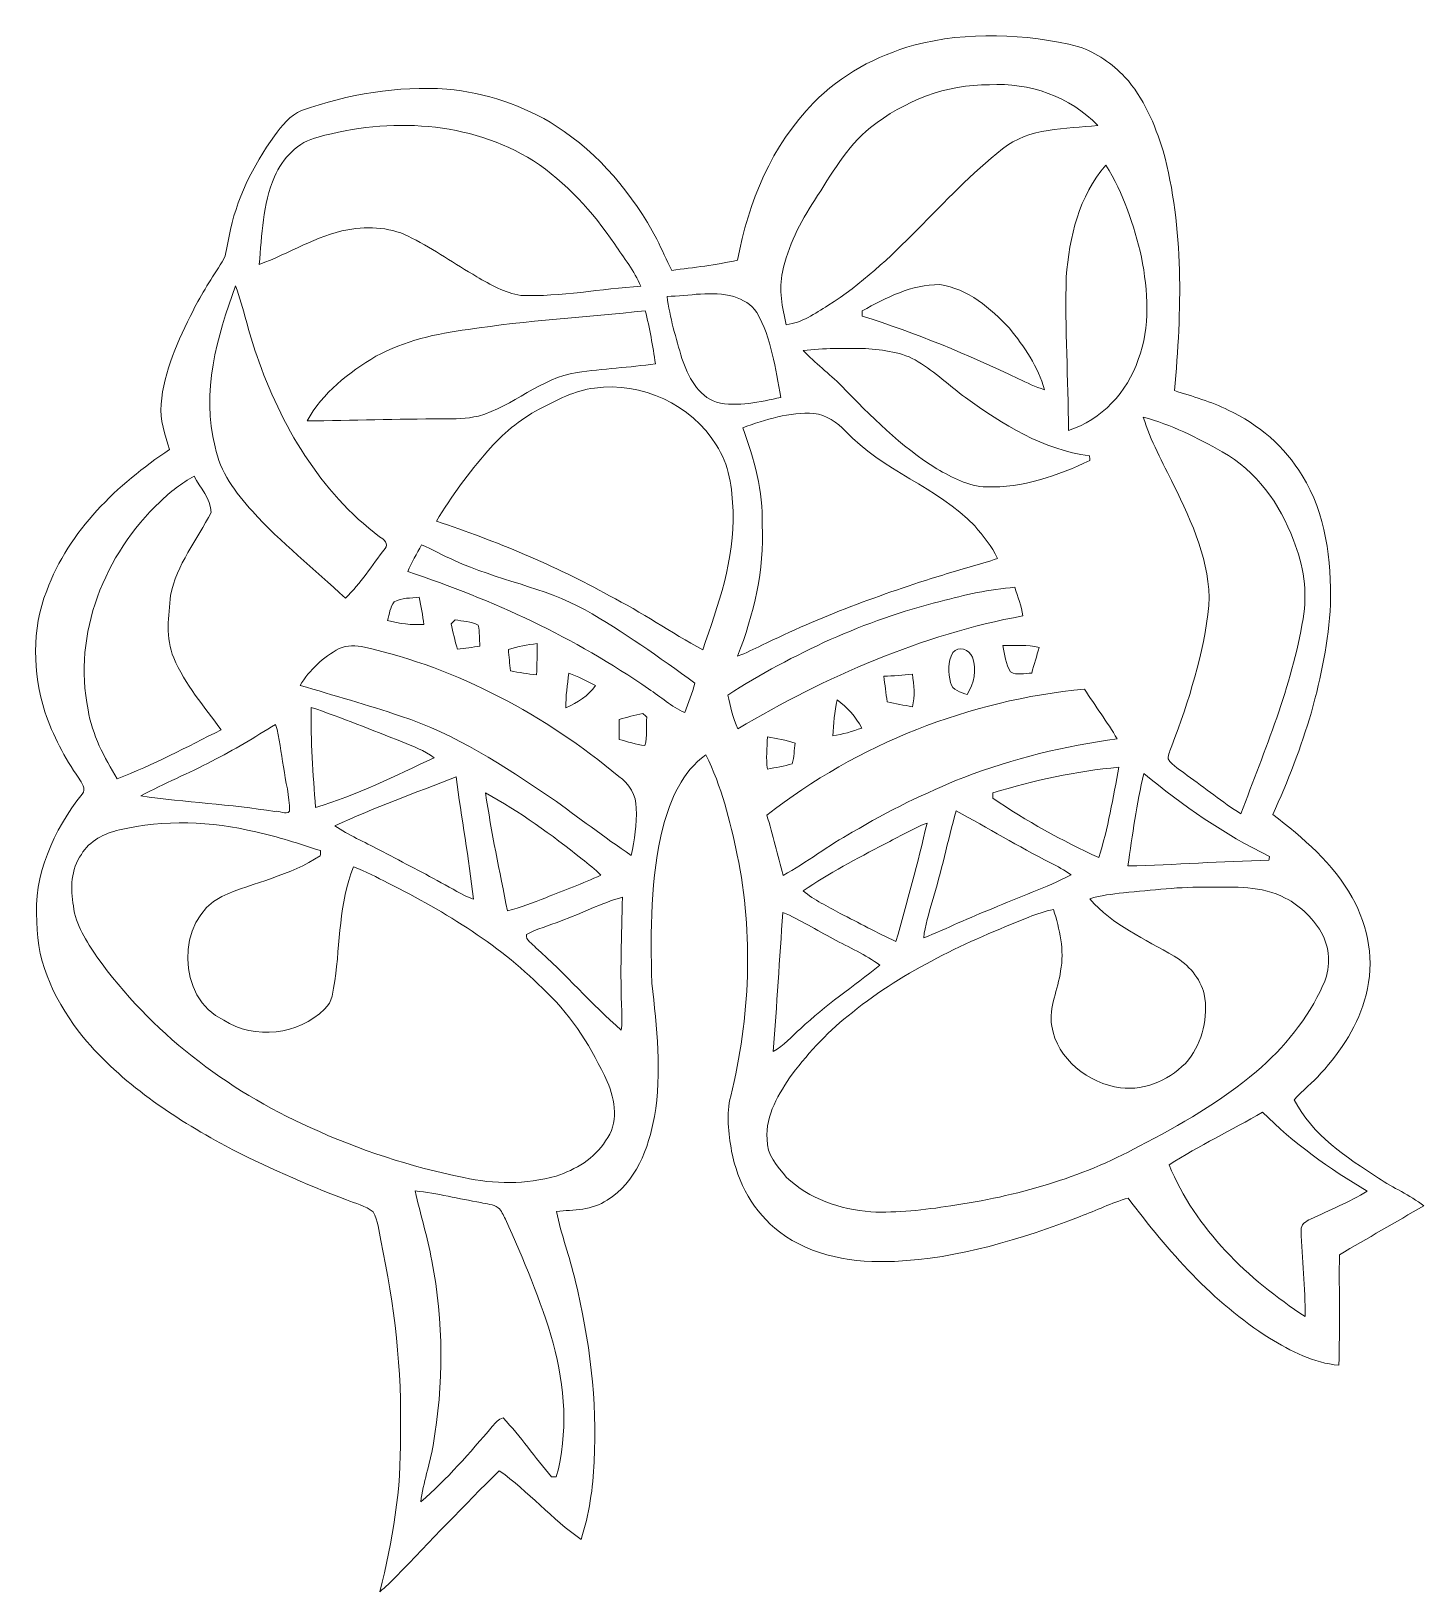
# Model space of a CAD drawing. Header units: centimetres. Extents: x -14.5 to 14.4, y -16.2 to 16.3.
import ezdxf

# ---------------------------------------------------------------- set-up
doc = ezdxf.new("R2010")
doc.units = ezdxf.units.CM
doc.header["$MEASUREMENT"] = 0
doc.layers.add('Layer 1', color=7, linetype='Continuous')

msp = doc.modelspace()

# ---------------------------------------------------------------- linework, layer by layer
at = {"layer": 'Layer 1', "color": 8, "lineweight": 9}
for points, knots in [([(3.82548, 15.97215), (4.94696, 16.26248), (6.13723, 16.21662), (7.25695, 15.9411), (7.25695, 15.9411), (7.62243, 15.81798), (7.94381, 15.5848), (8.21157, 15.31069), (8.21157, 15.31069), (8.59962, 14.87607), (8.83351, 14.32856), (9.00426, 13.77787), (9.00426, 13.77787), (9.44276, 12.1558), (9.39267, 10.45259), (9.23921, 8.79347), (9.23921, 8.79347), (9.61739, 8.67423), (10.0005, 8.5624), (10.35892, 8.38989), (10.35892, 8.38989), (10.98228, 8.09286), (11.53967, 7.62931), (11.89033, 7.02852), (11.89033, 7.02852), (12.39234, 6.23583), (12.49852, 5.2664), (12.48088, 4.34882), (12.48088, 4.34882), (12.39304, 2.82835), (11.91044, 1.35903), (11.28109, -0.01821), (11.28109, -0.01821), (11.91538, -0.49764), (12.53944, -1.03562), (12.93103, -1.73977), (12.93103, -1.73977), (13.27428, -2.34478), (13.4034, -3.0835), (13.2196, -3.76083), (13.2196, -3.76083), (13.06826, -4.38137), (12.7056, -4.9257), (12.28227, -5.39419), (12.28227, -5.39419), (12.11047, -5.59034), (11.8995, -5.74732), (11.72982, -5.94523), (11.72982, -5.94523), (12.09988, -6.67619), (12.81179, -7.14185), (13.47924, -7.57295), (13.47924, -7.57295), (13.78404, -7.77791), (14.12624, -7.92396), (14.4194, -8.14656), (14.4194, -8.14656), (13.83767, -8.49087), (13.24782, -8.82107), (12.6668, -9.16644), (12.6668, -9.16644), (12.65939, -9.93091), (12.67738, -10.6961), (12.65586, -11.46057), (12.65586, -11.46057), (12.13234, -11.41965), (11.65538, -11.16529), (11.21441, -10.89859), (11.21441, -10.89859), (10.03543, -10.15493), (9.10692, -9.09271), (8.27789, -7.98711), (8.27789, -7.98711), (7.93569, -8.08589), (7.61502, -8.24499), (7.282, -8.36952), (7.282, -8.36952), (6.0448, -8.84365), (4.75611, -9.24476), (3.42331, -9.30297), (3.42331, -9.30297), (2.59676, -9.34072), (1.70952, -9.20701), (1.03642, -8.69019), (1.03642, -8.69019), (0.50125, -8.29121), (0.16294, -7.66114), (0.04159, -7.01168), (0.04159, -7.01168), (-0.02368, -6.63773), (-0.07977, -6.24333), (0.02324, -5.87115), (0.02324, -5.87115), (0.41976, -4.23567), (0.5009, -2.51164), (0.15836, -0.85923), (0.15836, -0.85923), (0.00772, -0.14627), (-0.16691, 0.57093), (-0.4957, 1.22568), (-0.4957, 1.22568), (-0.98465, 0.87432), (-1.22912, 0.2947), (-1.38293, -0.26763), (-1.38293, -0.26763), (-1.64187, -1.32984), (-1.64681, -2.43262), (-1.61576, -3.51953), (-1.61576, -3.51953), (-1.51558, -4.43816), (-1.40375, -5.3762), (-1.56214, -6.29519), (-1.56214, -6.29519), (-1.68491, -6.95276), (-1.9442, -7.6622), (-2.54569, -8.0291), (-2.54569, -8.0291), (-2.85119, -8.24322), (-3.24101, -8.23158), (-3.59626, -8.26439), (-3.59626, -8.26439), (-3.50136, -8.74912), (-3.31968, -9.2116), (-3.21067, -9.69314), (-3.21067, -9.69314), (-2.90905, -10.92505), (-2.74818, -12.19823), (-2.81556, -13.46752), (-2.81556, -13.46752), (-2.83285, -14.01397), (-2.92598, -14.55725), (-3.08191, -15.08113), (-3.08191, -15.08113), (-3.6961, -14.66344), (-4.17693, -14.07889), (-4.78618, -13.65414), (-4.78618, -13.65414), (-5.51361, -14.37381), (-6.21881, -15.11535), (-6.92613, -15.85442), (-6.92613, -15.85442), (-7.03514, -15.96448), (-7.14803, -16.07067), (-7.26762, -16.1698), (-7.26762, -16.1698), (-7.00092, -15.11393), (-6.81747, -14.03126), (-6.8404, -12.93835), (-6.8404, -12.93835), (-6.79878, -11.56993), (-6.9667, -10.20361), (-7.24575, -8.86588), (-7.24575, -8.86588), (-7.29372, -8.66903), (-7.29831, -8.45384), (-7.40485, -8.27639), (-7.40485, -8.27639), (-7.56536, -8.14798), (-7.77174, -8.09753), (-7.96118, -8.02415), (-7.96118, -8.02415), (-8.81808, -7.69607), (-9.66121, -7.33024), (-10.47366, -6.90302), (-10.47366, -6.90302), (-11.56939, -6.31106), (-12.62525, -5.60127), (-13.43311, -4.64101), (-13.43311, -4.64101), (-13.9771, -3.96438), (-14.39443, -3.13606), (-14.39338, -2.24988), (-14.39338, -2.24988), (-14.47205, -1.27692), (-14.03989, -0.34136), (-13.45322, 0.409), (-13.45322, 0.409), (-13.35727, 0.51589), (-13.46275, 0.64466), (-13.52131, 0.7392), (-13.52131, 0.7392), (-13.81623, 1.16324), (-14.05612, 1.62609), (-14.22404, 2.11468), (-14.22404, 2.11468), (-14.4724, 2.92854), (-14.50873, 3.83377), (-14.18771, 4.63316), (-14.18771, 4.63316), (-13.7231, 5.88164), (-12.72403, 6.84684), (-11.63395, 7.56863), (-11.63395, 7.56863), (-11.7292, 7.87413), (-11.84103, 8.18246), (-11.80963, 8.50878), (-11.80963, 8.50878), (-11.75636, 9.20058), (-11.45333, 9.83946), (-11.14747, 10.45117), (-11.14747, 10.45117), (-10.9732, 10.80607), (-10.75236, 11.13486), (-10.54175, 11.46859), (-10.54175, 11.46859), (-10.44121, 11.62769), (-10.44403, 11.82454), (-10.39605, 12.00163), (-10.39605, 12.00163), (-10.26023, 12.76152), (-9.9011, 13.4646), (-9.45837, 14.09008), (-9.45837, 14.09008), (-9.30315, 14.29539), (-9.13699, 14.51482), (-8.89075, 14.61466), (-8.89075, 14.61466), (-7.92661, 14.95403), (-6.8972, 15.13218), (-5.87379, 15.05775), (-5.87379, 15.05775), (-5.06981, 14.98719), (-4.28488, 14.72084), (-3.6012, 14.29222), (-3.6012, 14.29222), (-2.70655, 13.71613), (-2.01088, 12.87123), (-1.5124, 11.93849), (-1.5124, 11.93849), (-1.40375, 11.72576), (-1.31626, 11.50316), (-1.20266, 11.29255), (-1.20266, 11.29255), (-0.74476, 11.35041), (-0.28544, 11.40367), (0.16541, 11.50527), (0.16541, 11.50527), (0.38237, 12.7086), (0.87626, 13.89393), (1.74515, 14.77411), (1.74515, 14.77411), (2.30783, 15.36184), (3.04972, 15.74813), (3.82548, 15.97215), (3.82548, 15.97215), (3.82548, 15.97215), (3.82548, 15.97215), (3.82548, 15.97215)], [0, 0, 0, 0, 0.01587302, 0.01587302, 0.01587302, 0.01587302, 0.03174603, 0.03174603, 0.03174603, 0.03174603, 0.04761905, 0.04761905, 0.04761905, 0.04761905, 0.06349206, 0.06349206, 0.06349206, 0.06349206, 0.07936508, 0.07936508, 0.07936508, 0.07936508, 0.0952381, 0.0952381, 0.0952381, 0.0952381, 0.11111111, 0.11111111, 0.11111111, 0.11111111, 0.12698413, 0.12698413, 0.12698413, 0.12698413, 0.14285714, 0.14285714, 0.14285714, 0.14285714, 0.15873016, 0.15873016, 0.15873016, 0.15873016, 0.17460317, 0.17460317, 0.17460317, 0.17460317, 0.19047619, 0.19047619, 0.19047619, 0.19047619, 0.20634921, 0.20634921, 0.20634921, 0.20634921, 0.22222222, 0.22222222, 0.22222222, 0.22222222, 0.23809524, 0.23809524, 0.23809524, 0.23809524, 0.25396825, 0.25396825, 0.25396825, 0.25396825, 0.26984127, 0.26984127, 0.26984127, 0.26984127, 0.28571429, 0.28571429, 0.28571429, 0.28571429, 0.3015873, 0.3015873, 0.3015873, 0.3015873, 0.31746032, 0.31746032, 0.31746032, 0.31746032, 0.33333333, 0.33333333, 0.33333333, 0.33333333, 0.34920635, 0.34920635, 0.34920635, 0.34920635, 0.36507937, 0.36507937, 0.36507937, 0.36507937, 0.38095238, 0.38095238, 0.38095238, 0.38095238, 0.3968254, 0.3968254, 0.3968254, 0.3968254, 0.41269841, 0.41269841, 0.41269841, 0.41269841, 0.42857143, 0.42857143, 0.42857143, 0.42857143, 0.44444444, 0.44444444, 0.44444444, 0.44444444, 0.46031746, 0.46031746, 0.46031746, 0.46031746, 0.47619048, 0.47619048, 0.47619048, 0.47619048, 0.49206349, 0.49206349, 0.49206349, 0.49206349, 0.50793651, 0.50793651, 0.50793651, 0.50793651, 0.52380952, 0.52380952, 0.52380952, 0.52380952, 0.53968254, 0.53968254, 0.53968254, 0.53968254, 0.55555556, 0.55555556, 0.55555556, 0.55555556, 0.57142857, 0.57142857, 0.57142857, 0.57142857, 0.58730159, 0.58730159, 0.58730159, 0.58730159, 0.6031746, 0.6031746, 0.6031746, 0.6031746, 0.61904762, 0.61904762, 0.61904762, 0.61904762, 0.63492063, 0.63492063, 0.63492063, 0.63492063, 0.65079365, 0.65079365, 0.65079365, 0.65079365, 0.66666667, 0.66666667, 0.66666667, 0.66666667, 0.68253968, 0.68253968, 0.68253968, 0.68253968, 0.6984127, 0.6984127, 0.6984127, 0.6984127, 0.71428571, 0.71428571, 0.71428571, 0.71428571, 0.73015873, 0.73015873, 0.73015873, 0.73015873, 0.74603175, 0.74603175, 0.74603175, 0.74603175, 0.76190476, 0.76190476, 0.76190476, 0.76190476, 0.77777778, 0.77777778, 0.77777778, 0.77777778, 0.79365079, 0.79365079, 0.79365079, 0.79365079, 0.80952381, 0.80952381, 0.80952381, 0.80952381, 0.82539683, 0.82539683, 0.82539683, 0.82539683, 0.84126984, 0.84126984, 0.84126984, 0.84126984, 0.85714286, 0.85714286, 0.85714286, 0.85714286, 0.87301587, 0.87301587, 0.87301587, 0.87301587, 0.88888889, 0.88888889, 0.88888889, 0.88888889, 0.9047619, 0.9047619, 0.9047619, 0.9047619, 0.92063492, 0.92063492, 0.92063492, 0.92063492, 0.93650794, 0.93650794, 0.93650794, 0.93650794, 0.95238095, 0.95238095, 0.95238095, 0.95238095, 0.96825397, 0.96825397, 0.96825397, 0.96825397, 1, 1, 1, 1]), ([(2.92907, 14.26047), (2.42601, 13.85407), (2.10498, 13.28292), (1.76314, 12.74599), (1.76314, 12.74599), (1.46575, 12.29021), (1.20928, 11.79491), (1.09921, 11.25763), (1.09921, 11.25763), (1.01278, 10.89462), (1.09286, 10.51856), (1.17647, 10.16296), (1.17647, 10.16296), (1.49997, 10.20388), (1.77267, 10.39508), (2.04289, 10.56089), (2.04289, 10.56089), (3.43072, 11.43437), (4.39028, 12.80773), (5.66804, 13.81526), (5.66804, 13.81526), (6.2219, 14.26611), (6.97684, 14.22837), (7.64642, 14.3028), (7.64642, 14.3028), (7.07527, 14.90147), (6.21837, 15.20309), (5.39781, 15.14841), (5.39781, 15.14841), (4.50246, 15.16323), (3.62299, 14.81468), (2.92907, 14.26047), (2.92907, 14.26047), (2.92907, 14.26047), (2.92907, 14.26047), (2.92907, 14.26047)], [0, 0, 0, 0, 0.1, 0.1, 0.1, 0.1, 0.2, 0.2, 0.2, 0.2, 0.3, 0.3, 0.3, 0.3, 0.4, 0.4, 0.4, 0.4, 0.5, 0.5, 0.5, 0.5, 0.6, 0.6, 0.6, 0.6, 0.7, 0.7, 0.7, 0.7, 0.8, 0.8, 0.8, 0.8, 1, 1, 1, 1]), ([(-8.5475, 14.06186), (-8.96554, 13.96449), (-9.29045, 13.62371), (-9.45484, 13.23847), (-9.45484, 13.23847), (-9.69896, 12.66344), (-9.71731, 12.02986), (-9.77058, 11.41673), (-9.77058, 11.41673), (-9.15004, 11.63757), (-8.58877, 12.0161), (-7.93225, 12.13745), (-7.93225, 12.13745), (-7.48563, 12.21401), (-7.00268, 12.18755), (-6.5991, 11.96424), (-6.5991, 11.96424), (-6.13555, 11.72294), (-5.70164, 11.42907), (-5.25467, 11.1592), (-5.25467, 11.1592), (-4.96645, 10.99657), (-4.67047, 10.82194), (-4.33815, 10.77185), (-4.33815, 10.77185), (-3.50101, 10.73869), (-2.67586, 10.9119), (-1.84331, 10.962), (-1.84331, 10.962), (-1.98054, 11.27879), (-2.19785, 11.55114), (-2.38835, 11.83618), (-2.38835, 11.83618), (-2.84237, 12.50787), (-3.39941, 13.11994), (-4.07674, 13.57149), (-4.07674, 13.57149), (-5.39719, 14.39699), (-7.0743, 14.47284), (-8.5475, 14.06186), (-8.5475, 14.06186), (-8.5475, 14.06186), (-8.5475, 14.06186), (-8.5475, 14.06186)], [0, 0, 0, 0, 0.08333333, 0.08333333, 0.08333333, 0.08333333, 0.16666667, 0.16666667, 0.16666667, 0.16666667, 0.25, 0.25, 0.25, 0.25, 0.33333333, 0.33333333, 0.33333333, 0.33333333, 0.41666667, 0.41666667, 0.41666667, 0.41666667, 0.5, 0.5, 0.5, 0.5, 0.58333333, 0.58333333, 0.58333333, 0.58333333, 0.66666667, 0.66666667, 0.66666667, 0.66666667, 0.75, 0.75, 0.75, 0.75, 0.83333333, 0.83333333, 0.83333333, 0.83333333, 1, 1, 1, 1]), ([(6.99307, 11.15532), (6.96344, 10.09275), (7.0347, 9.03054), (7.03787, 7.96762), (7.03787, 7.96762), (7.72262, 8.18105), (8.26307, 8.76737), (8.4892, 9.44047), (8.4892, 9.44047), (8.74214, 10.11921), (8.6924, 10.86604), (8.55411, 11.56489), (8.55411, 11.56489), (8.40207, 12.23341), (8.17982, 12.89346), (7.81434, 13.47766), (7.81434, 13.47766), (7.25519, 12.84336), (7.05728, 11.978), (6.99307, 11.15532), (6.99307, 11.15532), (6.99307, 11.15532), (6.99307, 11.15532), (6.99307, 11.15532)], [0, 0, 0, 0, 0.14285714, 0.14285714, 0.14285714, 0.14285714, 0.28571429, 0.28571429, 0.28571429, 0.28571429, 0.42857143, 0.42857143, 0.42857143, 0.42857143, 0.57142857, 0.57142857, 0.57142857, 0.57142857, 0.71428571, 0.71428571, 0.71428571, 0.71428571, 1, 1, 1, 1]), ([(-10.26235, 10.97152), (-10.65781, 9.9146), (-10.97214, 8.75467), (-10.68991, 7.62789), (-10.68991, 7.62789), (-10.5869, 7.10684), (-10.2627, 6.67151), (-9.91486, 6.28522), (-9.91486, 6.28522), (-9.32255, 5.63082), (-8.62475, 5.08472), (-7.98305, 4.48147), (-7.98305, 4.48147), (-7.6592, 4.77957), (-7.43272, 5.16762), (-7.15826, 5.50876), (-7.15826, 5.50876), (-7.07183, 5.6033), (-7.18789, 5.71302), (-7.27044, 5.75359), (-7.27044, 5.75359), (-8.50551, 6.69092), (-9.32925, 8.07134), (-9.82138, 9.52302), (-9.82138, 9.52302), (-9.99988, 9.99609), (-10.08772, 10.49774), (-10.26235, 10.97152), (-10.26235, 10.97152), (-10.26235, 10.97152), (-10.26235, 10.97152), (-10.26235, 10.97152)], [0, 0, 0, 0, 0.11111111, 0.11111111, 0.11111111, 0.11111111, 0.22222222, 0.22222222, 0.22222222, 0.22222222, 0.33333333, 0.33333333, 0.33333333, 0.33333333, 0.44444444, 0.44444444, 0.44444444, 0.44444444, 0.55555556, 0.55555556, 0.55555556, 0.55555556, 0.66666667, 0.66666667, 0.66666667, 0.66666667, 0.77777778, 0.77777778, 0.77777778, 0.77777778, 1, 1, 1, 1]), ([(-1.30144, 10.75139), (-1.24394, 10.31147), (-1.11306, 9.88461), (-0.99205, 9.45881), (-0.99205, 9.45881), (-0.85976, 9.09686), (-0.66715, 8.67988), (-0.27098, 8.55323), (-0.27098, 8.55323), (0.16894, 8.44105), (0.63143, 8.5624), (1.06464, 8.65307), (1.06464, 8.65307), (0.94329, 9.25032), (0.87873, 9.88109), (0.56123, 10.41343), (0.56123, 10.41343), (0.45998, 10.59017), (0.27019, 10.68612), (0.08392, 10.74716), (0.08392, 10.74716), (-0.36693, 10.87698), (-0.84318, 10.75774), (-1.30144, 10.75139), (-1.30144, 10.75139), (-1.30144, 10.75139), (-1.30144, 10.75139), (-1.30144, 10.75139)], [0, 0, 0, 0, 0.125, 0.125, 0.125, 0.125, 0.25, 0.25, 0.25, 0.25, 0.375, 0.375, 0.375, 0.375, 0.5, 0.5, 0.5, 0.5, 0.625, 0.625, 0.625, 0.625, 0.75, 0.75, 0.75, 0.75, 1, 1, 1, 1]), ([(2.75339, 10.44906), (2.75304, 10.42225), (2.75198, 10.36862), (2.75162, 10.34181), (2.75162, 10.34181), (3.86464, 9.99009), (4.9459, 9.54418), (5.99894, 9.04147), (5.99894, 9.04147), (6.17639, 8.95892), (6.35207, 8.86791), (6.54081, 8.81252), (6.54081, 8.81252), (6.40252, 9.28701), (6.12489, 9.7114), (5.81162, 10.08817), (5.81162, 10.08817), (5.42286, 10.50197), (4.94696, 10.91543), (4.36382, 10.99516), (4.36382, 10.99516), (3.77927, 11.00327), (3.2508, 10.72458), (2.75339, 10.44906), (2.75339, 10.44906), (2.75339, 10.44906), (2.75339, 10.44906), (2.75339, 10.44906)], [0, 0, 0, 0, 0.125, 0.125, 0.125, 0.125, 0.25, 0.25, 0.25, 0.25, 0.375, 0.375, 0.375, 0.375, 0.5, 0.5, 0.5, 0.5, 0.625, 0.625, 0.625, 0.625, 0.75, 0.75, 0.75, 0.75, 1, 1, 1, 1]), ([(-5.43106, 10.06418), (-6.09251, 9.97845), (-6.75785, 9.82993), (-7.34664, 9.50608), (-7.34664, 9.50608), (-7.91214, 9.172), (-8.4586, 8.74937), (-8.77927, 8.16341), (-8.77927, 8.16341), (-7.84053, 8.17576), (-6.90143, 8.20363), (-5.96234, 8.20786), (-5.96234, 8.20786), (-5.71398, 8.20327), (-5.46316, 8.20821), (-5.2201, 8.26395), (-5.2201, 8.26395), (-4.49231, 8.46786), (-3.93069, 9.05806), (-3.1694, 9.17024), (-3.1694, 9.17024), (-2.62859, 9.24714), (-2.08178, 9.27466), (-1.54062, 9.35157), (-1.54062, 9.35157), (-1.59883, 9.72128), (-1.65633, 10.09205), (-1.75476, 10.45364), (-1.75476, 10.45364), (-2.9796, 10.32029), (-4.21186, 10.25009), (-5.43106, 10.06418), (-5.43106, 10.06418), (-5.43106, 10.06418), (-5.43106, 10.06418), (-5.43106, 10.06418)], [0, 0, 0, 0, 0.1, 0.1, 0.1, 0.1, 0.2, 0.2, 0.2, 0.2, 0.3, 0.3, 0.3, 0.3, 0.4, 0.4, 0.4, 0.4, 0.5, 0.5, 0.5, 0.5, 0.6, 0.6, 0.6, 0.6, 0.7, 0.7, 0.7, 0.7, 0.8, 0.8, 0.8, 0.8, 1, 1, 1, 1]), ([(1.52643, 9.6285), (1.77267, 9.36356), (2.07147, 9.15295), (2.32018, 8.88978), (2.32018, 8.88978), (2.93507, 8.26713), (3.55278, 7.63036), (4.30526, 7.17105), (4.30526, 7.17105), (4.61994, 6.98513), (4.9586, 6.80169), (5.3336, 6.79287), (5.3336, 6.79287), (6.08573, 6.77029), (6.81315, 7.02006), (7.48132, 7.34426), (7.48132, 7.34426), (7.48026, 7.36825), (7.47814, 7.41658), (7.47708, 7.44057), (7.47708, 7.44057), (6.5147, 7.55804), (5.6698, 8.09286), (4.90004, 8.64883), (4.90004, 8.64883), (4.56878, 8.8919), (4.26998, 9.17906), (3.91861, 9.39425), (3.91861, 9.39425), (3.59124, 9.59851), (3.19365, 9.63591), (2.81865, 9.66695), (2.81865, 9.66695), (2.38791, 9.67401), (1.95505, 9.67542), (1.52643, 9.6285), (1.52643, 9.6285), (1.52643, 9.6285), (1.52643, 9.6285), (1.52643, 9.6285)], [0, 0, 0, 0, 0.09090909, 0.09090909, 0.09090909, 0.09090909, 0.18181818, 0.18181818, 0.18181818, 0.18181818, 0.27272727, 0.27272727, 0.27272727, 0.27272727, 0.36363636, 0.36363636, 0.36363636, 0.36363636, 0.45454545, 0.45454545, 0.45454545, 0.45454545, 0.54545455, 0.54545455, 0.54545455, 0.54545455, 0.63636364, 0.63636364, 0.63636364, 0.63636364, 0.72727273, 0.72727273, 0.72727273, 0.72727273, 0.81818182, 0.81818182, 0.81818182, 0.81818182, 1, 1, 1, 1]), ([(-2.80604, 8.84462), (-3.22231, 8.79876), (-3.59167, 8.59803), (-3.95539, 8.40683), (-3.95539, 8.40683), (-4.36461, 8.19128), (-4.7248, 7.88895), (-5.02536, 7.53864), (-5.02536, 7.53864), (-5.42153, 7.08497), (-5.78136, 6.59743), (-6.0911, 6.08096), (-6.0911, 6.08096), (-4.85356, 5.66433), (-3.64, 5.16868), (-2.49877, 4.53051), (-2.49877, 4.53051), (-1.83166, 4.19149), (-1.21571, 3.76357), (-0.56025, 3.40444), (-0.56025, 3.40444), (-0.2364, 4.33401), (0.10755, 5.28863), (0.07016, 6.2884), (0.07016, 6.2884), (0.05429, 6.76147), (-0.00992, 7.26206), (-0.27909, 7.66458), (-0.27909, 7.66458), (-0.79485, 8.50596), (-1.82955, 8.98538), (-2.80604, 8.84462), (-2.80604, 8.84462), (-2.80604, 8.84462), (-2.80604, 8.84462), (-2.80604, 8.84462)], [0, 0, 0, 0, 0.1, 0.1, 0.1, 0.1, 0.2, 0.2, 0.2, 0.2, 0.3, 0.3, 0.3, 0.3, 0.4, 0.4, 0.4, 0.4, 0.5, 0.5, 0.5, 0.5, 0.6, 0.6, 0.6, 0.6, 0.7, 0.7, 0.7, 0.7, 0.8, 0.8, 0.8, 0.8, 1, 1, 1, 1]), ([(0.27089, 8.02018), (0.50584, 7.3746), (0.69952, 6.70079), (0.67517, 6.00617), (0.67517, 6.00617), (0.72739, 5.06708), (0.49737, 4.14492), (0.16612, 3.27462), (0.16612, 3.27462), (0.33968, 3.33776), (0.50408, 3.42243), (0.67059, 3.50181), (0.67059, 3.50181), (1.87815, 4.09482), (3.14215, 4.56508), (4.42661, 4.96125), (4.42661, 4.96125), (4.80409, 5.08225), (5.19108, 5.17186), (5.56467, 5.30556), (5.56467, 5.30556), (5.45073, 5.55815), (5.2694, 5.77228), (5.09054, 5.98042), (5.09054, 5.98042), (4.31584, 6.79534), (3.16825, 7.12413), (2.40696, 7.95386), (2.40696, 7.95386), (2.23128, 8.13519), (2.00762, 8.28759), (1.7522, 8.31828), (1.7522, 8.31828), (1.24103, 8.3525), (0.74538, 8.18952), (0.27089, 8.02018), (0.27089, 8.02018), (0.27089, 8.02018), (0.27089, 8.02018), (0.27089, 8.02018)], [0, 0, 0, 0, 0.09090909, 0.09090909, 0.09090909, 0.09090909, 0.18181818, 0.18181818, 0.18181818, 0.18181818, 0.27272727, 0.27272727, 0.27272727, 0.27272727, 0.36363636, 0.36363636, 0.36363636, 0.36363636, 0.45454545, 0.45454545, 0.45454545, 0.45454545, 0.54545455, 0.54545455, 0.54545455, 0.54545455, 0.63636364, 0.63636364, 0.63636364, 0.63636364, 0.72727273, 0.72727273, 0.72727273, 0.72727273, 0.81818182, 0.81818182, 0.81818182, 0.81818182, 1, 1, 1, 1]), ([(8.59221, 8.24314), (8.74179, 7.74925), (8.99685, 7.29699), (9.22298, 6.83556), (9.22298, 6.83556), (9.60645, 6.0538), (9.99062, 5.21772), (9.95711, 4.32801), (9.95711, 4.32801), (9.84775, 3.32224), (9.54119, 2.35034), (9.18276, 1.40842), (9.18276, 1.40842), (9.15172, 1.32164), (9.11397, 1.2345), (9.10939, 1.14137), (9.10939, 1.14137), (9.19546, 0.98438), (9.37573, 0.91136), (9.5052, 0.79706), (9.5052, 0.79706), (9.87985, 0.53353), (10.23545, 0.24249), (10.62174, -0.00375), (10.62174, -0.00375), (11.11352, 1.32517), (11.67902, 2.64279), (11.9115, 4.04896), (11.9115, 4.04896), (12.01028, 4.60071), (11.91997, 5.17115), (11.71253, 5.68762), (11.71253, 5.68762), (11.43701, 6.43833), (10.93642, 7.12448), (10.23051, 7.52136), (10.23051, 7.52136), (9.71228, 7.81557), (9.17006, 8.08686), (8.59221, 8.24314), (8.59221, 8.24314), (8.59221, 8.24314), (8.59221, 8.24314), (8.59221, 8.24314)], [0, 0, 0, 0, 0.08333333, 0.08333333, 0.08333333, 0.08333333, 0.16666667, 0.16666667, 0.16666667, 0.16666667, 0.25, 0.25, 0.25, 0.25, 0.33333333, 0.33333333, 0.33333333, 0.33333333, 0.41666667, 0.41666667, 0.41666667, 0.41666667, 0.5, 0.5, 0.5, 0.5, 0.58333333, 0.58333333, 0.58333333, 0.58333333, 0.66666667, 0.66666667, 0.66666667, 0.66666667, 0.75, 0.75, 0.75, 0.75, 0.83333333, 0.83333333, 0.83333333, 0.83333333, 1, 1, 1, 1]), ([(-11.83327, 6.48101), (-12.98438, 5.39763), (-13.65078, 3.73817), (-13.32658, 2.16125), (-13.32658, 2.16125), (-13.24438, 1.63949), (-12.99108, 1.16994), (-12.72191, 0.72333), (-12.72191, 0.72333), (-11.98214, 1.01649), (-11.2727, 1.38302), (-10.56468, 1.74568), (-10.56468, 1.74568), (-10.90793, 2.23251), (-11.3228, 2.68407), (-11.54858, 3.24216), (-11.54858, 3.24216), (-11.72285, 3.64997), (-11.6537, 4.10999), (-11.61772, 4.5365), (-11.61772, 4.5365), (-11.48755, 5.17679), (-11.06527, 5.69361), (-10.77035, 6.26053), (-10.77035, 6.26053), (-10.77423, 6.55122), (-10.9993, 6.77029), (-11.12524, 7.01512), (-11.12524, 7.01512), (-11.38559, 6.87224), (-11.62054, 6.68704), (-11.83327, 6.48101), (-11.83327, 6.48101), (-11.83327, 6.48101), (-11.83327, 6.48101), (-11.83327, 6.48101)], [0, 0, 0, 0, 0.1, 0.1, 0.1, 0.1, 0.2, 0.2, 0.2, 0.2, 0.3, 0.3, 0.3, 0.3, 0.4, 0.4, 0.4, 0.4, 0.5, 0.5, 0.5, 0.5, 0.6, 0.6, 0.6, 0.6, 0.7, 0.7, 0.7, 0.7, 0.8, 0.8, 0.8, 0.8, 1, 1, 1, 1]), ([(-6.40225, 5.59025), (-6.49574, 5.40363), (-6.60828, 5.22618), (-6.68836, 5.03286), (-6.68836, 5.03286), (-4.92165, 4.44831), (-3.21244, 3.65985), (-1.68385, 2.59234), (-1.68385, 2.59234), (-1.43126, 2.43359), (-1.20936, 2.22122), (-0.93385, 2.10057), (-0.93385, 2.10057), (-0.85765, 2.30377), (-0.7751, 2.50556), (-0.72183, 2.71617), (-0.72183, 2.71617), (-1.46301, 3.25169), (-2.20984, 3.78262), (-3.00324, 4.23841), (-3.00324, 4.23841), (-3.85661, 4.70548), (-4.83486, 4.85929), (-5.71504, 5.26252), (-5.71504, 5.26252), (-5.94788, 5.36412), (-6.17013, 5.48759), (-6.40225, 5.59025), (-6.40225, 5.59025), (-6.40225, 5.59025), (-6.40225, 5.59025), (-6.40225, 5.59025)], [0, 0, 0, 0, 0.11111111, 0.11111111, 0.11111111, 0.11111111, 0.22222222, 0.22222222, 0.22222222, 0.22222222, 0.33333333, 0.33333333, 0.33333333, 0.33333333, 0.44444444, 0.44444444, 0.44444444, 0.44444444, 0.55555556, 0.55555556, 0.55555556, 0.55555556, 0.66666667, 0.66666667, 0.66666667, 0.66666667, 0.77777778, 0.77777778, 0.77777778, 0.77777778, 1, 1, 1, 1]), ([(4.37617, 4.41268), (2.8056, 4.02427), (1.32358, 3.33), (-0.04096, 2.46746), (-0.04096, 2.46746), (0.01477, 2.22969), (0.07157, 1.9898), (0.16859, 1.76437), (0.16859, 1.76437), (2.00091, 2.85164), (3.98917, 3.71982), (6.09172, 4.11246), (6.09172, 4.11246), (6.06209, 4.31672), (5.98589, 4.51004), (5.92451, 4.70584), (5.92451, 4.70584), (5.39887, 4.66738), (4.88487, 4.54568), (4.37617, 4.41268), (4.37617, 4.41268), (4.37617, 4.41268), (4.37617, 4.41268), (4.37617, 4.41268)], [0, 0, 0, 0, 0.14285714, 0.14285714, 0.14285714, 0.14285714, 0.28571429, 0.28571429, 0.28571429, 0.28571429, 0.42857143, 0.42857143, 0.42857143, 0.42857143, 0.57142857, 0.57142857, 0.57142857, 0.57142857, 0.71428571, 0.71428571, 0.71428571, 0.71428571, 1, 1, 1, 1]), ([(-6.97058, 4.40527), (-7.05525, 4.2945), (-7.06865, 4.14845), (-7.1064, 4.01792), (-7.1064, 4.01792), (-6.86228, 3.94348), (-6.6051, 3.92479), (-6.3511, 3.93043), (-6.3511, 3.93043), (-6.37544, 4.12164), (-6.41284, 4.31108), (-6.44917, 4.50017), (-6.44917, 4.50017), (-6.62345, 4.47653), (-6.81324, 4.49311), (-6.97058, 4.40527), (-6.97058, 4.40527), (-6.97058, 4.40527), (-6.97058, 4.40527), (-6.97058, 4.40527)], [0, 0, 0, 0, 0.16666667, 0.16666667, 0.16666667, 0.16666667, 0.33333333, 0.33333333, 0.33333333, 0.33333333, 0.5, 0.5, 0.5, 0.5, 0.66666667, 0.66666667, 0.66666667, 0.66666667, 1, 1, 1, 1]), ([(-5.70446, 4.03132), (-5.73056, 4.00416), (-5.75667, 3.97664), (-5.78278, 3.94948), (-5.78278, 3.94948), (-5.74679, 3.77274), (-5.70728, 3.596), (-5.65578, 3.42243), (-5.65578, 3.42243), (-5.49914, 3.44078), (-5.34286, 3.45947), (-5.18623, 3.48029), (-5.18623, 3.48029), (-5.20281, 3.62528), (-5.18623, 3.77556), (-5.22574, 3.91667), (-5.22574, 3.91667), (-5.37144, 3.99746), (-5.5443, 4.00063), (-5.70446, 4.03132), (-5.70446, 4.03132), (-5.70446, 4.03132), (-5.70446, 4.03132), (-5.70446, 4.03132)], [0, 0, 0, 0, 0.14285714, 0.14285714, 0.14285714, 0.14285714, 0.28571429, 0.28571429, 0.28571429, 0.28571429, 0.42857143, 0.42857143, 0.42857143, 0.42857143, 0.57142857, 0.57142857, 0.57142857, 0.57142857, 0.71428571, 0.71428571, 0.71428571, 0.71428571, 1, 1, 1, 1]), ([(-8.11358, 3.43054), (-8.44448, 3.25486), (-8.72776, 2.98851), (-8.92215, 2.66819), (-8.92215, 2.66819), (-8.22576, 2.45758), (-7.52444, 2.26144), (-6.83441, 2.02931), (-6.83441, 2.02931), (-5.69599, 1.66031), (-4.68705, 0.98968), (-3.7028, 0.32575), (-3.7028, 0.32575), (-3.14753, -0.06725), (-2.61095, -0.48705), (-2.04545, -0.86558), (-2.04545, -0.86558), (-1.97913, -0.5435), (-1.92092, -0.21612), (-1.94279, 0.11408), (-1.94279, 0.11408), (-1.93326, 0.37902), (-2.08708, 0.62878), (-2.30086, 0.77554), (-2.30086, 0.77554), (-3.83403, 2.04624), (-5.63461, 3.02485), (-7.58653, 3.46018), (-7.58653, 3.46018), (-7.75833, 3.50674), (-7.95024, 3.50569), (-8.11358, 3.43054), (-8.11358, 3.43054), (-8.11358, 3.43054), (-8.11358, 3.43054), (-8.11358, 3.43054)], [0, 0, 0, 0, 0.1, 0.1, 0.1, 0.1, 0.2, 0.2, 0.2, 0.2, 0.3, 0.3, 0.3, 0.3, 0.4, 0.4, 0.4, 0.4, 0.5, 0.5, 0.5, 0.5, 0.6, 0.6, 0.6, 0.6, 0.7, 0.7, 0.7, 0.7, 0.8, 0.8, 0.8, 0.8, 1, 1, 1, 1]), ([(-4.59709, 3.41255), (-4.58404, 3.26509), (-4.56781, 3.11622), (-4.5537, 2.9677), (-4.5537, 2.9677), (-4.37449, 2.93489), (-4.19422, 2.90596), (-4.01218, 2.88903), (-4.01218, 2.88903), (-4.0016, 3.10493), (-3.99701, 3.32083), (-3.99525, 3.53638), (-3.99525, 3.53638), (-4.19845, 3.50851), (-4.40306, 3.48099), (-4.59709, 3.41255), (-4.59709, 3.41255), (-4.59709, 3.41255), (-4.59709, 3.41255), (-4.59709, 3.41255)], [0, 0, 0, 0, 0.16666667, 0.16666667, 0.16666667, 0.16666667, 0.33333333, 0.33333333, 0.33333333, 0.33333333, 0.5, 0.5, 0.5, 0.5, 0.66666667, 0.66666667, 0.66666667, 0.66666667, 1, 1, 1, 1]), ([(4.63369, 3.3487), (4.53209, 3.16208), (4.53985, 2.92784), (4.58713, 2.72675), (4.58713, 2.72675), (4.62276, 2.5673), (4.80197, 2.51791), (4.93673, 2.4784), (4.93673, 2.4784), (5.07925, 2.70629), (5.13323, 2.99204), (5.04292, 3.25169), (5.04292, 3.25169), (4.984, 3.40832), (4.74729, 3.50392), (4.63369, 3.3487), (4.63369, 3.3487), (4.63369, 3.3487), (4.63369, 3.3487), (4.63369, 3.3487)], [0, 0, 0, 0, 0.16666667, 0.16666667, 0.16666667, 0.16666667, 0.33333333, 0.33333333, 0.33333333, 0.33333333, 0.5, 0.5, 0.5, 0.5, 0.66666667, 0.66666667, 0.66666667, 0.66666667, 1, 1, 1, 1]), ([(5.6765, 3.49369), (5.70614, 3.30743), (5.73507, 3.11093), (5.83561, 2.94794), (5.83561, 2.94794), (5.96684, 2.8661), (6.12982, 2.9229), (6.27552, 2.92466), (6.27552, 2.92466), (6.32456, 3.10211), (6.37783, 3.27814), (6.43039, 3.45453), (6.43039, 3.45453), (6.18486, 3.51839), (5.92662, 3.48734), (5.6765, 3.49369), (5.6765, 3.49369), (5.6765, 3.49369), (5.6765, 3.49369), (5.6765, 3.49369)], [0, 0, 0, 0, 0.16666667, 0.16666667, 0.16666667, 0.16666667, 0.33333333, 0.33333333, 0.33333333, 0.33333333, 0.5, 0.5, 0.5, 0.5, 0.66666667, 0.66666667, 0.66666667, 0.66666667, 1, 1, 1, 1]), ([(-3.34402, 2.92149), (-3.36978, 2.68301), (-3.40858, 2.44382), (-3.40047, 2.20323), (-3.40047, 2.20323), (-3.16481, 2.30836), (-2.9281, 2.44524), (-2.78663, 2.66784), (-2.78663, 2.66784), (-2.97008, 2.75709), (-3.15035, 2.85552), (-3.34402, 2.92149), (-3.34402, 2.92149), (-3.34402, 2.92149), (-3.34402, 2.92149), (-3.34402, 2.92149)], [0, 0, 0, 0, 0.2, 0.2, 0.2, 0.2, 0.4, 0.4, 0.4, 0.4, 0.6, 0.6, 0.6, 0.6, 1, 1, 1, 1]), ([(3.20318, 2.85693), (3.22364, 2.68054), (3.24692, 2.5045), (3.27127, 2.32811), (3.27127, 2.32811), (3.44483, 2.28578), (3.62087, 2.25579), (3.79691, 2.22334), (3.79691, 2.22334), (3.853, 2.44453), (3.83148, 2.67631), (3.79514, 2.89926), (3.79514, 2.89926), (3.59864, 2.87457), (3.40003, 2.86786), (3.20318, 2.85693), (3.20318, 2.85693), (3.20318, 2.85693), (3.20318, 2.85693), (3.20318, 2.85693)], [0, 0, 0, 0, 0.16666667, 0.16666667, 0.16666667, 0.16666667, 0.33333333, 0.33333333, 0.33333333, 0.33333333, 0.5, 0.5, 0.5, 0.5, 0.66666667, 0.66666667, 0.66666667, 0.66666667, 1, 1, 1, 1]), ([(0.77325, -0.02738), (0.89425, -0.44296), (1.00361, -0.86135), (1.10874, -1.28116), (1.10874, -1.28116), (1.60721, -1.0134), (2.04924, -0.65356), (2.54842, -0.38651), (2.54842, -0.38651), (3.28749, 0.05693), (4.06502, 0.4337), (4.86476, 0.75508), (4.86476, 0.75508), (5.88958, 1.15019), (6.96379, 1.40948), (8.05176, 1.55483), (8.05176, 1.55483), (7.8415, 1.91007), (7.59385, 2.24239), (7.37019, 2.58882), (7.37019, 2.58882), (4.98118, 2.36339), (2.66484, 1.4504), (0.77325, -0.02738), (0.77325, -0.02738), (0.77325, -0.02738), (0.77325, -0.02738), (0.77325, -0.02738)], [0, 0, 0, 0, 0.125, 0.125, 0.125, 0.125, 0.25, 0.25, 0.25, 0.25, 0.375, 0.375, 0.375, 0.375, 0.5, 0.5, 0.5, 0.5, 0.625, 0.625, 0.625, 0.625, 0.75, 0.75, 0.75, 0.75, 1, 1, 1, 1]), ([(2.23516, 2.3648), (2.17977, 2.11892), (2.15719, 1.86703), (2.1459, 1.6155), (2.1459, 1.6155), (2.35052, 1.64937), (2.54913, 1.71005), (2.74386, 1.78025), (2.74386, 1.78025), (2.62427, 2.01273), (2.444, 2.20958), (2.23516, 2.3648), (2.23516, 2.3648), (2.23516, 2.3648), (2.23516, 2.3648), (2.23516, 2.3648)], [0, 0, 0, 0, 0.2, 0.2, 0.2, 0.2, 0.4, 0.4, 0.4, 0.4, 0.6, 0.6, 0.6, 0.6, 1, 1, 1, 1]), ([(-8.69496, 2.21029), (-8.70625, 1.51637), (-8.65403, 0.82246), (-8.60182, 0.13066), (-8.60182, 0.13066), (-7.7474, 0.38572), (-6.94518, 0.7833), (-6.14155, 1.16324), (-6.14155, 1.16324), (-6.33593, 1.32023), (-6.579, 1.39678), (-6.80583, 1.4945), (-6.80583, 1.4945), (-7.43413, 1.7358), (-8.05537, 1.99897), (-8.69496, 2.21029), (-8.69496, 2.21029), (-8.69496, 2.21029), (-8.69496, 2.21029), (-8.69496, 2.21029)], [0, 0, 0, 0, 0.16666667, 0.16666667, 0.16666667, 0.16666667, 0.33333333, 0.33333333, 0.33333333, 0.33333333, 0.5, 0.5, 0.5, 0.5, 0.66666667, 0.66666667, 0.66666667, 0.66666667, 1, 1, 1, 1]), ([(-2.29451, 1.96052), (-2.29486, 1.85645), (-2.29592, 1.64866), (-2.29663, 1.54459), (-2.29663, 1.54459), (-2.12165, 1.49379), (-1.94561, 1.43911), (-1.76358, 1.4183), (-1.76358, 1.4183), (-1.69726, 1.60668), (-1.74206, 1.81517), (-1.72301, 2.00991), (-1.72301, 2.00991), (-1.75088, 2.03425), (-1.7784, 2.05894), (-1.80591, 2.08329), (-1.80591, 2.08329), (-1.9696, 2.04624), (-2.13294, 2.00709), (-2.29451, 1.96052), (-2.29451, 1.96052), (-2.29451, 1.96052), (-2.29451, 1.96052), (-2.29451, 1.96052)], [0, 0, 0, 0, 0.14285714, 0.14285714, 0.14285714, 0.14285714, 0.28571429, 0.28571429, 0.28571429, 0.28571429, 0.42857143, 0.42857143, 0.42857143, 0.42857143, 0.57142857, 0.57142857, 0.57142857, 0.57142857, 0.71428571, 0.71428571, 0.71428571, 0.71428571, 1, 1, 1, 1]), ([(-10.75553, 1.09516), (-11.23672, 0.83339), (-11.74966, 0.63513), (-12.22944, 0.37161), (-12.22944, 0.37161), (-11.30728, 0.23156), (-10.3703, 0.19981), (-9.4492, 0.04494), (-9.4492, 0.04494), (-9.36418, 0.07457), (-9.21601, -0.03832), (-9.14298, 0.05411), (-9.14298, 0.05411), (-9.13628, 0.36385), (-9.22941, 0.66618), (-9.2661, 0.97239), (-9.2661, 0.97239), (-9.32502, 1.2659), (-9.33983, 1.56999), (-9.43261, 1.8561), (-9.43261, 1.8561), (-9.8683, 1.59328), (-10.29798, 1.31917), (-10.75553, 1.09516), (-10.75553, 1.09516), (-10.75553, 1.09516), (-10.75553, 1.09516), (-10.75553, 1.09516)], [0, 0, 0, 0, 0.125, 0.125, 0.125, 0.125, 0.25, 0.25, 0.25, 0.25, 0.375, 0.375, 0.375, 0.375, 0.5, 0.5, 0.5, 0.5, 0.625, 0.625, 0.625, 0.625, 0.75, 0.75, 0.75, 0.75, 1, 1, 1, 1]), ([(0.78559, 1.59469), (0.77677, 1.37209), (0.75137, 1.14666), (0.78595, 0.92512), (0.78595, 0.92512), (0.95704, 0.96181), (1.13273, 0.98438), (1.29959, 1.03977), (1.29959, 1.03977), (1.34228, 1.17876), (1.33769, 1.32799), (1.36415, 1.4691), (1.36415, 1.4691), (1.17577, 1.52907), (0.97892, 1.558), (0.78559, 1.59469), (0.78559, 1.59469), (0.78559, 1.59469), (0.78559, 1.59469), (0.78559, 1.59469)], [0, 0, 0, 0, 0.16666667, 0.16666667, 0.16666667, 0.16666667, 0.33333333, 0.33333333, 0.33333333, 0.33333333, 0.5, 0.5, 0.5, 0.5, 0.66666667, 0.66666667, 0.66666667, 0.66666667, 1, 1, 1, 1]), ([(-8.20318, -0.25175), (-7.91144, -0.44507), (-7.59076, -0.58759), (-7.28138, -0.74952), (-7.28138, -0.74952), (-6.8524, -0.97741), (-6.41883, -1.19614), (-5.9955, -1.43461), (-5.9955, -1.43461), (-5.77219, -1.54997), (-5.55947, -1.68967), (-5.32311, -1.77857), (-5.32311, -1.77857), (-5.41306, -0.92697), (-5.57323, -0.08453), (-5.68223, 0.7646), (-5.68223, 0.7646), (-6.52678, 0.43758), (-7.37874, 0.12466), (-8.20318, -0.25175), (-8.20318, -0.25175), (-8.20318, -0.25175), (-8.20318, -0.25175), (-8.20318, -0.25175)], [0, 0, 0, 0, 0.14285714, 0.14285714, 0.14285714, 0.14285714, 0.28571429, 0.28571429, 0.28571429, 0.28571429, 0.42857143, 0.42857143, 0.42857143, 0.42857143, 0.57142857, 0.57142857, 0.57142857, 0.57142857, 0.71428571, 0.71428571, 0.71428571, 0.71428571, 1, 1, 1, 1]), ([(5.46801, 0.43088), (5.46837, 0.40477), (5.46872, 0.35221), (5.46907, 0.32575), (5.46907, 0.32575), (6.16228, -0.15474), (6.90523, -0.55867), (7.6697, -0.91286), (7.6697, -0.91286), (7.85914, -0.30008), (7.96709, 0.33598), (8.08562, 0.96569), (8.08562, 0.96569), (7.19557, 0.88666), (6.32068, 0.69511), (5.46801, 0.43088), (5.46801, 0.43088), (5.46801, 0.43088), (5.46801, 0.43088), (5.46801, 0.43088)], [0, 0, 0, 0, 0.16666667, 0.16666667, 0.16666667, 0.16666667, 0.33333333, 0.33333333, 0.33333333, 0.33333333, 0.5, 0.5, 0.5, 0.5, 0.66666667, 0.66666667, 0.66666667, 0.66666667, 1, 1, 1, 1]), ([(8.60527, 0.83763), (8.45639, 0.20474), (8.36538, -0.4426), (8.2726, -1.08607), (8.2726, -1.08607), (9.25014, -1.06032), (10.22593, -0.99153), (11.20383, -0.96366), (11.20383, -0.96366), (11.2063, -0.94496), (11.21159, -0.90721), (11.21406, -0.88851), (11.21406, -0.88851), (10.27426, -0.43026), (9.40784, 0.17017), (8.60527, 0.83763), (8.60527, 0.83763), (8.60527, 0.83763), (8.60527, 0.83763), (8.60527, 0.83763)], [0, 0, 0, 0, 0.16666667, 0.16666667, 0.16666667, 0.16666667, 0.33333333, 0.33333333, 0.33333333, 0.33333333, 0.5, 0.5, 0.5, 0.5, 0.66666667, 0.66666667, 0.66666667, 0.66666667, 1, 1, 1, 1]), ([(-5.07122, 0.43581), (-4.95304, -0.38686), (-4.7756, -1.20072), (-4.61649, -2.01634), (-4.61649, -2.01634), (-4.34238, -1.95355), (-4.08168, -1.8456), (-3.81992, -1.74506), (-3.81992, -1.74506), (-3.43786, -1.59301), (-3.05122, -1.45049), (-2.67833, -1.27622), (-2.67833, -1.27622), (-2.79228, -1.14781), (-2.93339, -1.04726), (-3.06674, -0.94143), (-3.06674, -0.94143), (-3.69962, -0.43378), (-4.36214, 0.04106), (-5.07122, 0.43581), (-5.07122, 0.43581), (-5.07122, 0.43581), (-5.07122, 0.43581), (-5.07122, 0.43581)], [0, 0, 0, 0, 0.14285714, 0.14285714, 0.14285714, 0.14285714, 0.28571429, 0.28571429, 0.28571429, 0.28571429, 0.42857143, 0.42857143, 0.42857143, 0.42857143, 0.57142857, 0.57142857, 0.57142857, 0.57142857, 0.71428571, 0.71428571, 0.71428571, 0.71428571, 1, 1, 1, 1]), ([(4.70672, 0.0594), (4.52715, -0.56713), (4.40086, -1.20813), (4.20436, -1.82973), (4.20436, -1.82973), (4.14157, -2.07773), (4.05443, -2.32291), (4.03221, -2.57903), (4.03221, -2.57903), (4.51481, -2.38429), (4.9833, -2.15534), (5.46872, -1.96696), (5.46872, -1.96696), (6.00741, -1.72813), (6.57044, -1.54468), (7.09255, -1.26951), (7.09255, -1.26951), (6.95991, -1.17003), (6.80927, -1.09701), (6.66358, -1.01975), (6.66358, -1.01975), (6, -0.68108), (5.36112, -0.29655), (4.70672, 0.0594), (4.70672, 0.0594), (4.70672, 0.0594), (4.70672, 0.0594), (4.70672, 0.0594)], [0, 0, 0, 0, 0.125, 0.125, 0.125, 0.125, 0.25, 0.25, 0.25, 0.25, 0.375, 0.375, 0.375, 0.375, 0.5, 0.5, 0.5, 0.5, 0.625, 0.625, 0.625, 0.625, 0.75, 0.75, 0.75, 0.75, 1, 1, 1, 1]), ([(-12.67535, -0.33465), (-12.98756, -0.40768), (-13.29765, -0.56114), (-13.46698, -0.84548), (-13.46698, -0.84548), (-13.6857, -1.1538), (-13.69558, -1.55738), (-13.63173, -1.91721), (-13.63173, -1.91721), (-13.59257, -2.3155), (-13.3548, -2.65099), (-13.14278, -2.97625), (-13.14278, -2.97625), (-12.02941, -4.53694), (-10.45708, -5.73815), (-8.71506, -6.52061), (-8.71506, -6.52061), (-7.6966, -6.98981), (-6.62239, -7.33623), (-5.52454, -7.56307), (-5.52454, -7.56307), (-4.89307, -7.69818), (-4.22985, -7.707), (-3.60578, -7.52991), (-3.60578, -7.52991), (-3.20221, -7.39585), (-2.8018, -7.17149), (-2.57991, -6.79613), (-2.57991, -6.79613), (-2.29874, -6.44723), (-2.37635, -5.94841), (-2.54322, -5.5667), (-2.54322, -5.5667), (-2.85613, -4.88866), (-3.24983, -4.23426), (-3.79593, -3.71744), (-3.79593, -3.71744), (-4.73397, -2.75189), (-5.89743, -2.04386), (-7.09299, -1.44238), (-7.09299, -1.44238), (-7.33147, -1.32525), (-7.5636, -1.19261), (-7.81513, -1.10477), (-7.81513, -1.10477), (-8.1164, -1.8583), (-8.09171, -2.67886), (-8.1986, -3.46979), (-8.1986, -3.46979), (-8.24305, -3.67264), (-8.23811, -3.91888), (-8.41908, -4.05963), (-8.41908, -4.05963), (-8.95213, -4.6075), (-9.86759, -4.69357), (-10.51035, -4.29282), (-10.51035, -4.29282), (-11.48931, -3.83703), (-11.5133, -2.20755), (-10.54986, -1.71825), (-10.54986, -1.71825), (-9.8757, -1.41698), (-9.12393, -1.29174), (-8.50375, -0.87158), (-8.50375, -0.87158), (-8.50269, -0.84548), (-8.50093, -0.79291), (-8.50022, -0.76681), (-8.50022, -0.76681), (-8.94578, -0.62958), (-9.38534, -0.46941), (-9.84431, -0.3791), (-9.84431, -0.3791), (-10.76753, -0.15086), (-11.74684, -0.12263), (-12.67535, -0.33465), (-12.67535, -0.33465), (-12.67535, -0.33465), (-12.67535, -0.33465), (-12.67535, -0.33465)], [0, 0, 0, 0, 0.04761905, 0.04761905, 0.04761905, 0.04761905, 0.0952381, 0.0952381, 0.0952381, 0.0952381, 0.14285714, 0.14285714, 0.14285714, 0.14285714, 0.19047619, 0.19047619, 0.19047619, 0.19047619, 0.23809524, 0.23809524, 0.23809524, 0.23809524, 0.28571429, 0.28571429, 0.28571429, 0.28571429, 0.33333333, 0.33333333, 0.33333333, 0.33333333, 0.38095238, 0.38095238, 0.38095238, 0.38095238, 0.42857143, 0.42857143, 0.42857143, 0.42857143, 0.47619048, 0.47619048, 0.47619048, 0.47619048, 0.52380952, 0.52380952, 0.52380952, 0.52380952, 0.57142857, 0.57142857, 0.57142857, 0.57142857, 0.61904762, 0.61904762, 0.61904762, 0.61904762, 0.66666667, 0.66666667, 0.66666667, 0.66666667, 0.71428571, 0.71428571, 0.71428571, 0.71428571, 0.76190476, 0.76190476, 0.76190476, 0.76190476, 0.80952381, 0.80952381, 0.80952381, 0.80952381, 0.85714286, 0.85714286, 0.85714286, 0.85714286, 0.9047619, 0.9047619, 0.9047619, 0.9047619, 1, 1, 1, 1]), ([(3.21694, -0.63099), (2.64297, -0.93543), (2.06265, -1.23318), (1.52678, -1.60324), (1.52678, -1.60324), (1.75326, -1.80291), (2.03619, -1.92039), (2.29513, -2.07032), (2.29513, -2.07032), (2.68177, -2.26505), (3.06031, -2.47637), (3.45436, -2.65628), (3.45436, -2.65628), (3.68895, -1.84031), (3.9105, -1.02045), (4.101, -0.19319), (4.101, -0.19319), (3.79444, -0.3149), (3.51045, -0.48247), (3.21694, -0.63099), (3.21694, -0.63099), (3.21694, -0.63099), (3.21694, -0.63099), (3.21694, -0.63099)], [0, 0, 0, 0, 0.14285714, 0.14285714, 0.14285714, 0.14285714, 0.28571429, 0.28571429, 0.28571429, 0.28571429, 0.42857143, 0.42857143, 0.42857143, 0.42857143, 0.57142857, 0.57142857, 0.57142857, 0.57142857, 0.71428571, 0.71428571, 0.71428571, 0.71428571, 1, 1, 1, 1]), ([(8.18017, -1.64205), (7.94663, -1.67415), (7.70745, -1.69179), (7.48379, -1.77046), (7.48379, -1.77046), (7.95439, -2.31656), (8.62996, -2.6009), (9.23533, -2.9632), (9.23533, -2.9632), (9.53484, -3.13394), (9.77225, -3.41652), (9.85904, -3.75272), (9.85904, -3.75272), (9.94476, -4.22791), (9.82694, -4.73097), (9.53342, -5.11479), (9.53342, -5.11479), (9.18735, -5.51272), (8.65077, -5.75791), (8.11984, -5.69723), (8.11984, -5.69723), (7.45098, -5.60515), (6.80645, -5.10033), (6.68968, -4.41312), (6.68968, -4.41312), (6.62618, -4.01659), (6.82621, -3.65253), (6.87419, -3.26729), (6.87419, -3.26729), (6.96097, -2.83655), (6.85267, -2.39981), (6.72849, -1.98812), (6.72849, -1.98812), (6.55245, -2.02552), (6.38206, -2.08267), (6.21555, -2.15005), (6.21555, -2.15005), (4.92227, -2.65981), (3.63816, -3.2493), (2.54948, -4.12772), (2.54948, -4.12772), (2.07217, -4.49355), (1.66295, -4.93946), (1.29642, -5.4143), (1.29642, -5.4143), (1.02513, -5.81118), (0.74185, -6.26132), (0.77819, -6.76368), (0.77819, -6.76368), (0.76549, -7.08118), (0.99056, -7.33235), (1.18317, -7.55778), (1.18317, -7.55778), (1.65166, -8.00545), (2.29725, -8.21994), (2.93295, -8.27321), (2.93295, -8.27321), (3.48893, -8.29933), (4.0435, -8.23265), (4.59207, -8.14939), (4.59207, -8.14939), (5.94955, -7.95112), (7.29717, -7.57259), (8.50543, -6.91184), (8.50543, -6.91184), (9.35986, -6.46522), (10.203, -5.98263), (10.94207, -5.35856), (10.94207, -5.35856), (11.51639, -4.85973), (12.01698, -4.26248), (12.32566, -3.56151), (12.32566, -3.56151), (12.48653, -3.23872), (12.47735, -2.84431), (12.32072, -2.52188), (12.32072, -2.52188), (12.14292, -2.19661), (11.87305, -1.91898), (11.54038, -1.75282), (11.54038, -1.75282), (11.05601, -1.49176), (10.48698, -1.52281), (9.95394, -1.52598), (9.95394, -1.52598), (9.36021, -1.51434), (8.77001, -1.58737), (8.18017, -1.64205), (8.18017, -1.64205), (8.18017, -1.64205), (8.18017, -1.64205), (8.18017, -1.64205)], [0, 0, 0, 0, 0.04166667, 0.04166667, 0.04166667, 0.04166667, 0.08333333, 0.08333333, 0.08333333, 0.08333333, 0.125, 0.125, 0.125, 0.125, 0.16666667, 0.16666667, 0.16666667, 0.16666667, 0.20833333, 0.20833333, 0.20833333, 0.20833333, 0.25, 0.25, 0.25, 0.25, 0.29166667, 0.29166667, 0.29166667, 0.29166667, 0.33333333, 0.33333333, 0.33333333, 0.33333333, 0.375, 0.375, 0.375, 0.375, 0.41666667, 0.41666667, 0.41666667, 0.41666667, 0.45833333, 0.45833333, 0.45833333, 0.45833333, 0.5, 0.5, 0.5, 0.5, 0.54166667, 0.54166667, 0.54166667, 0.54166667, 0.58333333, 0.58333333, 0.58333333, 0.58333333, 0.625, 0.625, 0.625, 0.625, 0.66666667, 0.66666667, 0.66666667, 0.66666667, 0.70833333, 0.70833333, 0.70833333, 0.70833333, 0.75, 0.75, 0.75, 0.75, 0.79166667, 0.79166667, 0.79166667, 0.79166667, 0.83333333, 0.83333333, 0.83333333, 0.83333333, 0.875, 0.875, 0.875, 0.875, 0.91666667, 0.91666667, 0.91666667, 0.91666667, 1, 1, 1, 1]), ([(-3.51336, -2.23048), (-3.74866, -2.32644), (-3.99984, -2.38853), (-4.22244, -2.5127), (-4.22244, -2.5127), (-4.24643, -2.63088), (-4.08591, -2.69756), (-4.02771, -2.78434), (-4.02771, -2.78434), (-3.40823, -3.32656), (-2.87518, -3.95944), (-2.25112, -4.49602), (-2.25112, -4.49602), (-2.23736, -4.3669), (-2.23489, -4.23743), (-2.24124, -4.10796), (-2.24124, -4.10796), (-2.27616, -3.31704), (-2.24688, -2.52576), (-2.22607, -1.73483), (-2.22607, -1.73483), (-2.67022, -1.85865), (-3.08015, -2.07561), (-3.51336, -2.23048), (-3.51336, -2.23048), (-3.51336, -2.23048), (-3.51336, -2.23048), (-3.51336, -2.23048)], [0, 0, 0, 0, 0.125, 0.125, 0.125, 0.125, 0.25, 0.25, 0.25, 0.25, 0.375, 0.375, 0.375, 0.375, 0.5, 0.5, 0.5, 0.5, 0.625, 0.625, 0.625, 0.625, 0.75, 0.75, 0.75, 0.75, 1, 1, 1, 1]), ([(1.10733, -2.04986), (1.03183, -3.01365), (0.98209, -3.97955), (0.90483, -4.94334), (0.90483, -4.94334), (1.12567, -4.8234), (1.28654, -4.62549), (1.47527, -4.46462), (1.47527, -4.46462), (1.98751, -3.98096), (2.57277, -3.58762), (3.12204, -3.14982), (3.12204, -3.14982), (2.82359, -2.92686), (2.47857, -2.7794), (2.15367, -2.60019), (2.15367, -2.60019), (1.80336, -2.41957), (1.46998, -2.20543), (1.10733, -2.04986), (1.10733, -2.04986), (1.10733, -2.04986), (1.10733, -2.04986), (1.10733, -2.04986)], [0, 0, 0, 0, 0.14285714, 0.14285714, 0.14285714, 0.14285714, 0.28571429, 0.28571429, 0.28571429, 0.28571429, 0.42857143, 0.42857143, 0.42857143, 0.42857143, 0.57142857, 0.57142857, 0.57142857, 0.57142857, 0.71428571, 0.71428571, 0.71428571, 0.71428571, 1, 1, 1, 1]), ([(11.06977, -6.20064), (10.42842, -6.576), (9.75497, -6.89597), (9.12914, -7.29672), (9.12914, -7.29672), (9.67665, -8.63482), (10.76638, -9.67374), (11.95771, -10.45091), (11.95771, -10.45091), (11.95454, -9.85189), (11.90056, -9.25499), (11.86952, -8.65703), (11.86952, -8.65703), (11.8607, -8.53779), (11.97359, -8.46794), (12.06778, -8.42526), (12.06778, -8.42526), (12.4643, -8.24006), (12.87105, -8.07319), (13.24394, -7.84212), (13.24394, -7.84212), (12.45972, -7.37892), (11.71183, -6.85011), (11.06977, -6.20064), (11.06977, -6.20064), (11.06977, -6.20064), (11.06977, -6.20064), (11.06977, -6.20064)], [0, 0, 0, 0, 0.125, 0.125, 0.125, 0.125, 0.25, 0.25, 0.25, 0.25, 0.375, 0.375, 0.375, 0.375, 0.5, 0.5, 0.5, 0.5, 0.625, 0.625, 0.625, 0.625, 0.75, 0.75, 0.75, 0.75, 1, 1, 1, 1]), ([(-6.53313, -7.84035), (-6.42483, -8.32507), (-6.27455, -8.79991), (-6.18776, -9.28921), (-6.18776, -9.28921), (-5.94082, -10.55252), (-5.93976, -11.86097), (-6.16131, -13.12815), (-6.16131, -13.12815), (-6.22481, -13.52361), (-6.36945, -13.9025), (-6.41636, -14.30149), (-6.41636, -14.30149), (-5.86991, -13.83018), (-5.3986, -13.28161), (-4.93082, -12.7348), (-4.93082, -12.7348), (-4.86414, -12.66777), (-4.80523, -12.57217), (-4.70433, -12.55806), (-4.70433, -12.55806), (-4.34274, -12.94188), (-4.04182, -13.38003), (-3.70068, -13.78255), (-3.70068, -13.78255), (-3.67599, -13.7829), (-3.62625, -13.78326), (-3.6012, -13.78361), (-3.6012, -13.78361), (-3.35002, -12.87274), (-3.42234, -11.9033), (-3.66505, -10.99984), (-3.66505, -10.99984), (-3.92258, -10.11542), (-4.28241, -9.26487), (-4.65883, -8.42526), (-4.65883, -8.42526), (-4.70045, -8.34165), (-4.73891, -8.25275), (-4.8084, -8.18854), (-4.8084, -8.18854), (-4.91106, -8.11199), (-5.05147, -8.11411), (-5.16894, -8.08165), (-5.16894, -8.08165), (-5.62403, -8.00298), (-6.07276, -7.88586), (-6.53313, -7.84035)], [0, 0, 0, 0, 0.07692308, 0.07692308, 0.07692308, 0.07692308, 0.15384615, 0.15384615, 0.15384615, 0.15384615, 0.23076923, 0.23076923, 0.23076923, 0.23076923, 0.30769231, 0.30769231, 0.30769231, 0.30769231, 0.38461538, 0.38461538, 0.38461538, 0.38461538, 0.46153846, 0.46153846, 0.46153846, 0.46153846, 0.53846154, 0.53846154, 0.53846154, 0.53846154, 0.61538462, 0.61538462, 0.61538462, 0.61538462, 0.69230769, 0.69230769, 0.69230769, 0.69230769, 0.76923077, 0.76923077, 0.76923077, 0.76923077, 0.84615385, 0.84615385, 0.84615385, 0.84615385, 1, 1, 1, 1])]:
    msp.add_open_spline(points, degree=3, knots=knots, dxfattribs=at)

doc.saveas('drawing.dxf')
